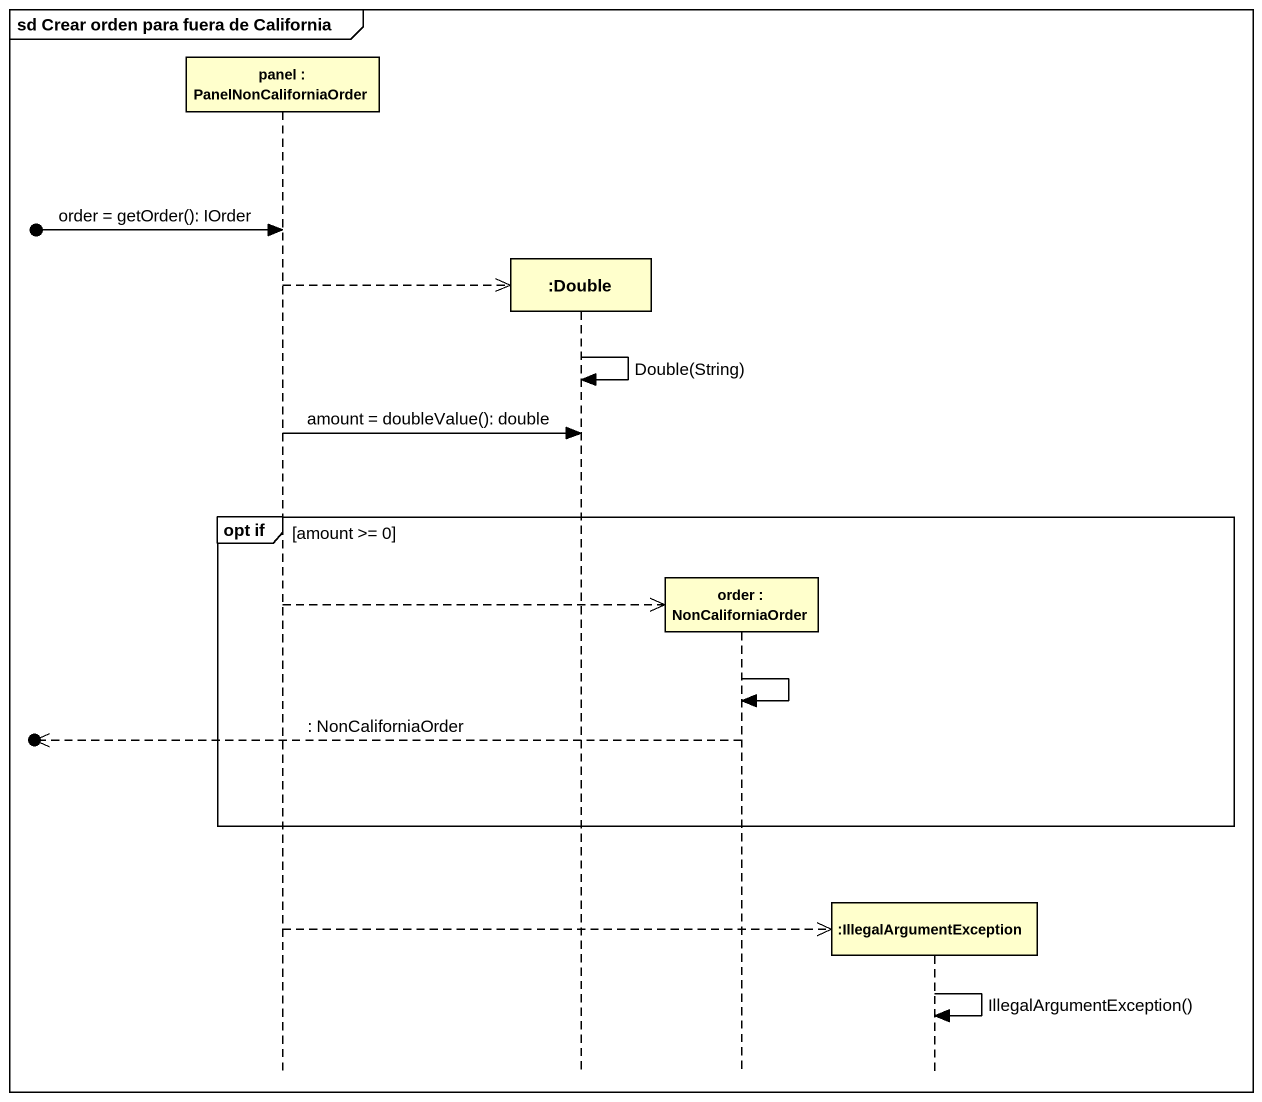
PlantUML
@startuml
mainframe sd Crear orden para fuera de California
hide footbox
participant "panel : PanelNonCaliforniaOrder" as panel
participant ":Double" as Double
participant "order : NonCaliforniaOrder" as order
participant ":IllegalArgumentException" as IllegalArgumentException

[o-> panel : order = getOrder(): IOrder
panel -->> Double **
Double -> Double : Double(String)
panel -> Double : amount = doubleValue(): double
group opt if [amount >= 0]
  panel -->> order **
  order -> order
  [o<<-- order : : NonCaliforniaOrder
end
panel -->> IllegalArgumentException **
IllegalArgumentException -> IllegalArgumentException : IllegalArgumentException()
@enduml
